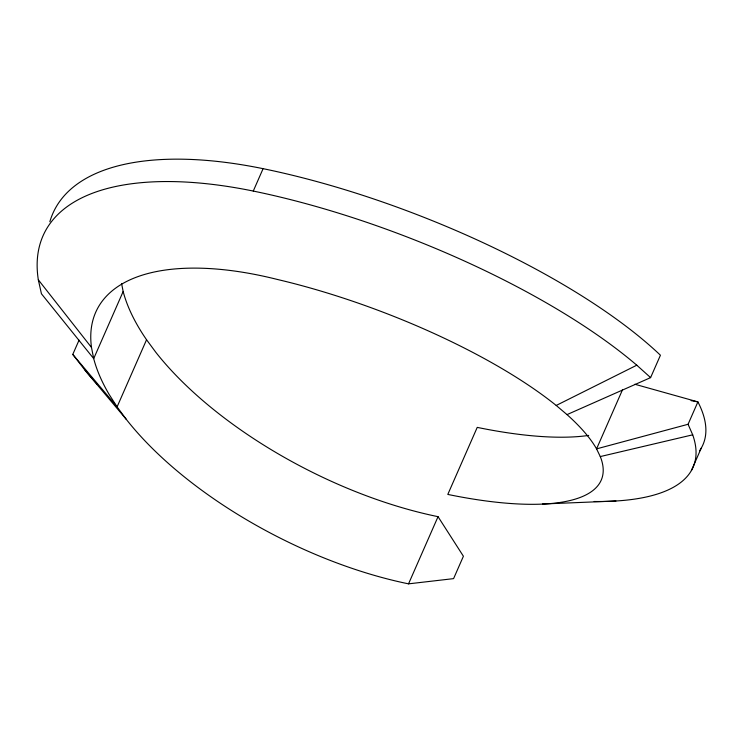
<?xml version="1.0" encoding="UTF-8"?>
<svg xmlns="http://www.w3.org/2000/svg" width="743" height="743" viewBox="0 0 743 743"><rect width="100%" height="100%" fill="white"/><g stroke="black" fill="none" stroke-linecap="round" stroke-linejoin="round"><path stroke-width="1.11" d="M121.611 283.705L123.162 291.507A265.437 120.998 26.9 0 0 146.557 339.755L155.863 352.358A265.437 120.998 26.9 0 0 438.036 516.673L463.409 556.238L453.583 578.63L408.548 583.849A265.437 121.063 26.9 0 1 126.384 419.479L85.083 370.283L72.777 354.42L79.037 340.164M123.162 291.507L93.702 358.609A265.437 121.063 26.9 0 0 109.128 394.412L117.088 406.876L126.384 419.479M146.557 339.755L117.088 406.876L72.777 354.42M253.27 191.062L263.096 168.67A344.371 108.534 21.4 0 1 660.434 355.228L650.599 377.62L567.02 414.613L556.21 405.455A265.437 78.535 20.8 0 0 277.418 279.47A265.437 121.063 26.9 0 0 91.491 347.464L38.32 279.805A344.371 150.931 26.1 0 1 253.27 191.062A344.371 108.534 21.4 0 1 636.788 365.194L650.599 377.62M408.548 583.849L438.036 516.673M622.439 389.917L596.564 448.874L600.288 456.574L692.699 434.822L688.074 424.281L697.9 401.889L634.856 384.252M691.389 470.57L701.225 448.178M556.21 405.455L636.788 365.194M688.074 424.281L596.564 448.874A265.437 78.535 20.8 0 0 567.02 414.613M542.501 504.005L615.928 501.005M691.083 400.644L697.9 401.889A344.371 108.534 21.4 0 1 699.479 450.917M38.32 279.805L41.441 293.791L93.702 358.609L91.491 347.445M97.509 384.558A344.371 150.931 26.1 0 1 85.083 370.283M692.699 434.822A344.371 108.534 21.4 0 1 594.159 501.497M49.837 221.758A344.371 150.931 26.1 0 1 263.096 168.67M600.288 456.574A265.437 78.535 20.8 0 1 447.806 494.42L477.229 427.383A265.437 78.6 20.8 0 0 588.688 435.417"/></g></svg>
